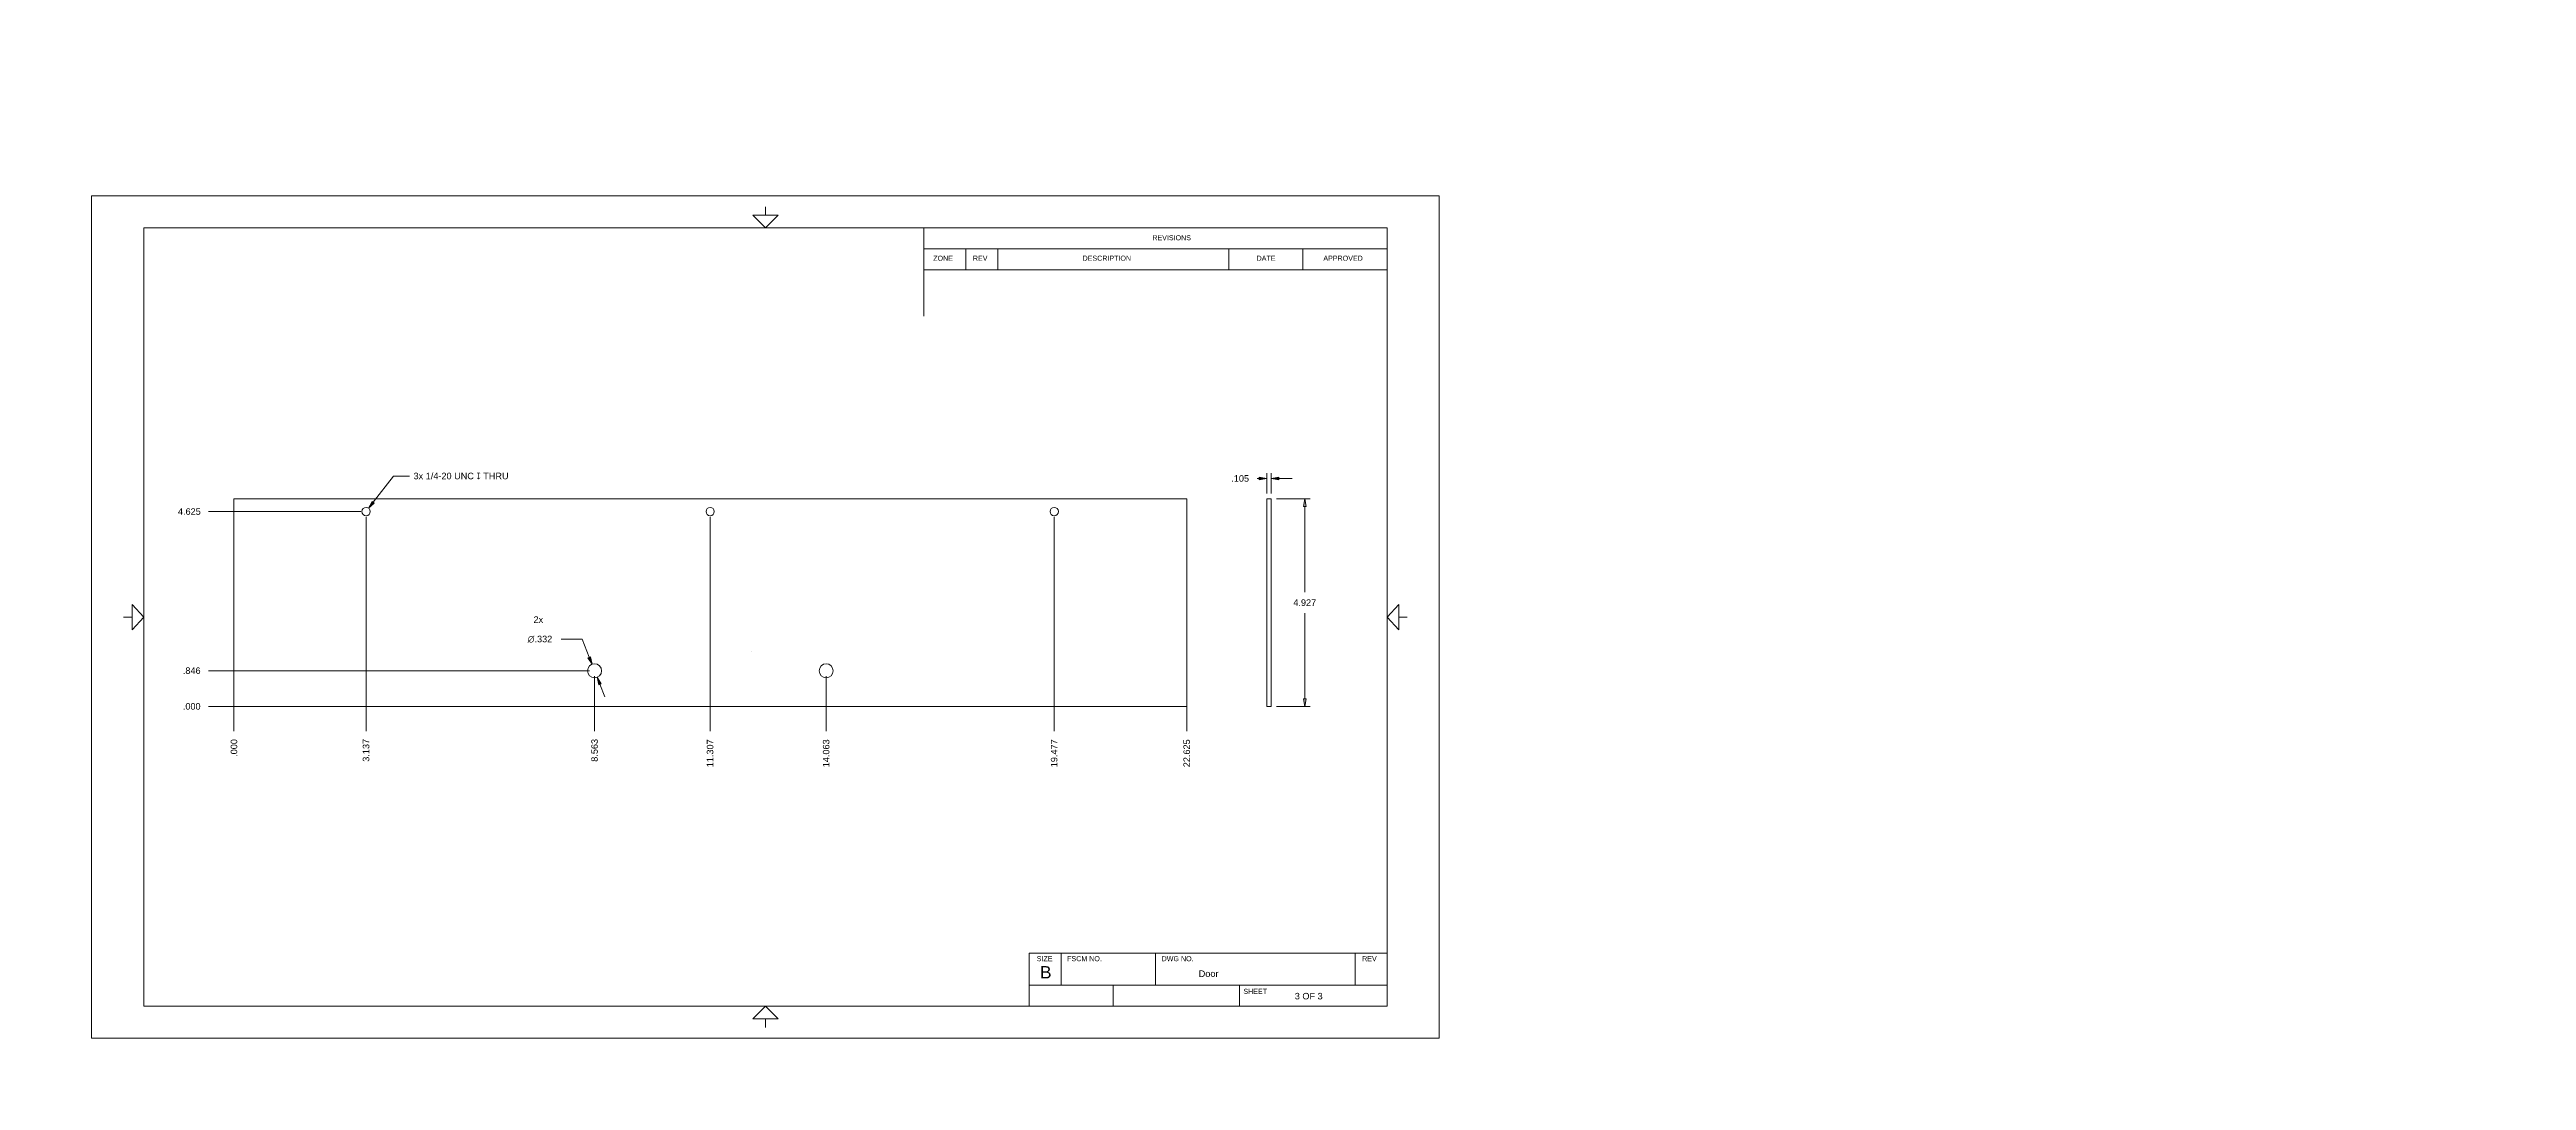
# Model space of a CAD drawing. Header units: inches. Extents: x 0 to 29.4, y 0 to 12.2.
import ezdxf

# ---------------------------------------------------------------- set-up
doc = ezdxf.new("R2010")
doc.units = ezdxf.units.IN
doc.header["$MEASUREMENT"] = 0
for name, color, linetype, lineweight in [('CONTINUOUS', 7, 'Continuous', 0), ('DIMENSIONS', 7, 'Continuous', 0), ('VISIBLE', 7, 'Continuous', 0)]:
    doc.layers.add(name, color=color, linetype=linetype, lineweight=lineweight)
doc.dimstyles.get("Standard").update_dxf_attribs({"dimtxt": 0.18, "dimasz": 0.18, "dimexe": 0.18, "dimexo": 0.0625, "dimgap": 0.09, "dimtad": 0, "dimtih": 1, "dimtoh": 1, "dimdec": 4, "dimzin": 0, "dimdsep": 46, "dimtxsty": 'Standard', "dimcen": 0.09, "dimadec": 0, "dimazin": 0, "dimtfac": 1, "dimtdec": 4, "dimtofl": 0, "dimtmove": 0, "dimatfit": 3, "dimfxl": 1, "dimtolj": 1, "dimtzin": 0, "dimarcsym": 0})

# ---------------------------------------------------------------- blocks, each defined once
blk = doc.blocks.new('D1')
at = {"layer": 'DIMENSIONS'}
for p, q in [((2.19, 4.377), (2.19, 4.647)), ((2.19, 4.647), (2.19, 4.397)), ((2.19, 4.397), (2.19, 4.147))]:
    blk.add_line(p, q, dxfattribs=at)
at = {"layer": 'DIMENSIONS', "char_height": 0.07755, "attachment_point": 5, "rotation": 90}
for s, insert in [('{\\fArial|b0|i0|c0|p0;.000}{\\fArial|b0|i0|c0|p0;}', (2.19, 3.946)), ('{\\fArial|b0|i0|c0|p0;}', (2.19, 4.085)), ('{\\fArial|b0|i0|c0|p0;}', (2.19, 3.946)), ('{\\fArial|b0|i0|c0|p0;}', (2.19, 3.946)), ('{\\fArial|b0|i0|c0|p0;}', (2.19, 3.807))]:
    blk.add_mtext(s, dxfattribs=dict(at, insert=insert))
blk = doc.blocks.new('D2')
at = {"layer": 'DIMENSIONS'}
for p, q in [((3.758, 6.689), (3.758, 4.647)), ((3.758, 4.647), (3.758, 4.397)), ((3.758, 4.397), (3.758, 4.147))]:
    blk.add_line(p, q, dxfattribs=at)
at = {"layer": 'DIMENSIONS', "char_height": 0.07755, "attachment_point": 5, "rotation": 90}
for s, insert in [('{\\fArial|b0|i0|c0|p0;3.137}{\\fArial|b0|i0|c0|p0;}', (3.758, 3.918)), ('{\\fArial|b0|i0|c0|p0;}', (3.758, 4.085)), ('{\\fArial|b0|i0|c0|p0;}', (3.758, 3.918)), ('{\\fArial|b0|i0|c0|p0;}', (3.758, 3.918)), ('{\\fArial|b0|i0|c0|p0;}', (3.758, 3.751))]:
    blk.add_mtext(s, dxfattribs=dict(at, insert=insert))
blk = doc.blocks.new('D3')
at = {"layer": 'DIMENSIONS'}
for p, q in [((6.471, 4.8), (6.471, 4.647)), ((6.471, 4.647), (6.471, 4.397)), ((6.471, 4.397), (6.471, 4.147))]:
    blk.add_line(p, q, dxfattribs=at)
at = {"layer": 'DIMENSIONS', "char_height": 0.07755, "attachment_point": 5, "rotation": 90}
for s, insert in [('{\\fArial|b0|i0|c0|p0;8.563}{\\fArial|b0|i0|c0|p0;}', (6.471, 3.918)), ('{\\fArial|b0|i0|c0|p0;}', (6.471, 4.085)), ('{\\fArial|b0|i0|c0|p0;}', (6.471, 3.918)), ('{\\fArial|b0|i0|c0|p0;}', (6.471, 3.918)), ('{\\fArial|b0|i0|c0|p0;}', (6.471, 3.751))]:
    blk.add_mtext(s, dxfattribs=dict(at, insert=insert))
blk = doc.blocks.new('D4')
at = {"layer": 'DIMENSIONS'}
for p, q in [((7.843, 6.689), (7.843, 4.647)), ((7.843, 4.647), (7.843, 4.397)), ((7.843, 4.397), (7.843, 4.147))]:
    blk.add_line(p, q, dxfattribs=at)
at = {"layer": 'DIMENSIONS', "char_height": 0.07755, "attachment_point": 5, "rotation": 90}
for s, insert in [('{\\fArial|b0|i0|c0|p0;11.307}{\\fArial|b0|i0|c0|p0;}', (7.843, 3.883)), ('{\\fArial|b0|i0|c0|p0;}', (7.843, 4.085)), ('{\\fArial|b0|i0|c0|p0;}', (7.843, 3.883)), ('{\\fArial|b0|i0|c0|p0;}', (7.843, 3.883)), ('{\\fArial|b0|i0|c0|p0;}', (7.843, 3.682))]:
    blk.add_mtext(s, dxfattribs=dict(at, insert=insert))
blk = doc.blocks.new('D5')
at = {"layer": 'DIMENSIONS'}
for p, q in [((9.221, 4.8), (9.221, 4.647)), ((9.221, 4.647), (9.221, 4.397)), ((9.221, 4.397), (9.221, 4.147))]:
    blk.add_line(p, q, dxfattribs=at)
at = {"layer": 'DIMENSIONS', "char_height": 0.07755, "attachment_point": 5, "rotation": 90}
for s, insert in [('{\\fArial|b0|i0|c0|p0;14.063}{\\fArial|b0|i0|c0|p0;}', (9.221, 3.883)), ('{\\fArial|b0|i0|c0|p0;}', (9.221, 4.085)), ('{\\fArial|b0|i0|c0|p0;}', (9.221, 3.883)), ('{\\fArial|b0|i0|c0|p0;}', (9.221, 3.883)), ('{\\fArial|b0|i0|c0|p0;}', (9.221, 3.682))]:
    blk.add_mtext(s, dxfattribs=dict(at, insert=insert))
blk = doc.blocks.new('D6')
at = {"layer": 'DIMENSIONS'}
for p, q in [((11.928, 6.689), (11.928, 4.647)), ((11.928, 4.647), (11.928, 4.397)), ((11.928, 4.397), (11.928, 4.147))]:
    blk.add_line(p, q, dxfattribs=at)
at = {"layer": 'DIMENSIONS', "char_height": 0.07755, "attachment_point": 5, "rotation": 90}
for s, insert in [('{\\fArial|b0|i0|c0|p0;19.477}{\\fArial|b0|i0|c0|p0;}', (11.928, 3.883)), ('{\\fArial|b0|i0|c0|p0;}', (11.928, 4.085)), ('{\\fArial|b0|i0|c0|p0;}', (11.928, 3.883)), ('{\\fArial|b0|i0|c0|p0;}', (11.928, 3.883)), ('{\\fArial|b0|i0|c0|p0;}', (11.928, 3.682))]:
    blk.add_mtext(s, dxfattribs=dict(at, insert=insert))
blk = doc.blocks.new('D7')
at = {"layer": 'DIMENSIONS'}
for p, q in [((13.502, 4.377), (13.502, 4.647)), ((13.502, 4.647), (13.502, 4.397)), ((13.502, 4.397), (13.502, 4.147))]:
    blk.add_line(p, q, dxfattribs=at)
at = {"layer": 'DIMENSIONS', "char_height": 0.07755, "attachment_point": 5, "rotation": 90}
for s, insert in [('{\\fArial|b0|i0|c0|p0;22.625}{\\fArial|b0|i0|c0|p0;}', (13.502, 3.883)), ('{\\fArial|b0|i0|c0|p0;}', (13.502, 4.085)), ('{\\fArial|b0|i0|c0|p0;}', (13.502, 3.883)), ('{\\fArial|b0|i0|c0|p0;}', (13.502, 3.883)), ('{\\fArial|b0|i0|c0|p0;}', (13.502, 3.682))]:
    blk.add_mtext(s, dxfattribs=dict(at, insert=insert))
blk = doc.blocks.new('D8')
at = {"layer": 'DIMENSIONS'}
for p, q in [((2.139, 4.44), (1.889, 4.44)), ((2.127, 4.44), (2.389, 4.44)), ((2.389, 4.44), (2.139, 4.44))]:
    blk.add_line(p, q, dxfattribs=at)
at = {"layer": 'DIMENSIONS', "char_height": 0.07755, "attachment_point": 5}
for s, insert in [('{\\fArial|b0|i0|c0|p0;}', (1.549, 4.44)), ('{\\fArial|b0|i0|c0|p0;.000}{\\fArial|b0|i0|c0|p0;}', (1.688, 4.44)), ('{\\fArial|b0|i0|c0|p0;}', (1.688, 4.44)), ('{\\fArial|b0|i0|c0|p0;}', (1.688, 4.44)), ('{\\fArial|b0|i0|c0|p0;}', (1.827, 4.44))]:
    blk.add_mtext(s, dxfattribs=dict(at, insert=insert))
blk = doc.blocks.new('D9')
at = {"layer": 'DIMENSIONS'}
for p, q in [((2.139, 4.863), (1.889, 4.863)), ((2.389, 4.863), (2.139, 4.863)), ((6.409, 4.863), (2.389, 4.863))]:
    blk.add_line(p, q, dxfattribs=at)
at = {"layer": 'DIMENSIONS', "char_height": 0.07755, "attachment_point": 5}
for s, insert in [('{\\fArial|b0|i0|c0|p0;}', (1.549, 4.863)), ('{\\fArial|b0|i0|c0|p0;.846}{\\fArial|b0|i0|c0|p0;}', (1.688, 4.863)), ('{\\fArial|b0|i0|c0|p0;}', (1.688, 4.863)), ('{\\fArial|b0|i0|c0|p0;}', (1.688, 4.863)), ('{\\fArial|b0|i0|c0|p0;}', (1.827, 4.863))]:
    blk.add_mtext(s, dxfattribs=dict(at, insert=insert))
blk = doc.blocks.new('D10')
at = {"layer": 'DIMENSIONS'}
for p, q in [((2.139, 6.752), (1.889, 6.752)), ((2.389, 6.752), (2.139, 6.752)), ((3.696, 6.752), (2.389, 6.752))]:
    blk.add_line(p, q, dxfattribs=at)
at = {"layer": 'DIMENSIONS', "char_height": 0.07755, "attachment_point": 5}
for s, insert in [('{\\fArial|b0|i0|c0|p0;4.625}{\\fArial|b0|i0|c0|p0;}', (1.66, 6.752)), ('{\\fArial|b0|i0|c0|p0;}', (1.493, 6.752)), ('{\\fArial|b0|i0|c0|p0;}', (1.66, 6.752)), ('{\\fArial|b0|i0|c0|p0;}', (1.66, 6.752)), ('{\\fArial|b0|i0|c0|p0;}', (1.827, 6.752))]:
    blk.add_mtext(s, dxfattribs=dict(at, insert=insert))
blk = doc.blocks.new('D11')
h = blk.add_hatch(color=7)
h.paths.add_polyline_path([(6.421, 5.029), (6.441, 4.94), (6.393, 5.018)], flags=0)
h.paths.add_polyline_path([(6.521, 4.696), (6.502, 4.785), (6.549, 4.707)], flags=0)
at = {"layer": 'DIMENSIONS'}
for p, q in [((6.073, 5.237), (6.323, 5.237)), ((6.407, 5.024), (6.323, 5.237)), ((8.331, 5.09), (8.331, 5.09)), ((6.535, 4.702), (6.594, 4.553))]:
    blk.add_line(p, q, dxfattribs=at)
for points in [[(6.441, 4.94), (6.393, 5.018), (6.421, 5.029), (6.441, 4.94)], [(8.331, 5.09), (8.331, 5.09), (8.331, 5.09), (8.331, 5.09), (8.331, 5.09)], [(6.502, 4.785), (6.549, 4.707), (6.521, 4.696), (6.502, 4.785)]]:
    blk.add_lwpolyline(points, dxfattribs=at)
at = {"layer": 'DIMENSIONS', "char_height": 0.07755, "attachment_point": 5}
for s, insert in [('{\\fArial|b0|i0|c0|p0;}', (5.636, 5.237)), ('{\\fAlibre Symbols|b0|i0|c0|p0;n}{\\fArial|b0|i0|c0|p0;.332}{\\fArial|b0|i0|c0|p0;}', (5.823, 5.237)), ('{\\fArial|b0|i0|c0|p0;}', (5.823, 5.237)), ('{\\fArial|b0|i0|c0|p0;}', (5.823, 5.237)), ('{\\fArial|b0|i0|c0|p0;}', (6.011, 5.237))]:
    blk.add_mtext(s, dxfattribs=dict(at, insert=insert))
blk = doc.blocks.new('D12')
h = blk.add_hatch(color=7)
h.paths.add_polyline_path([(14.918, 4.53), (14.903, 4.44), (14.888, 4.53)], flags=0)
h.paths.add_polyline_path([(14.888, 6.813), (14.903, 6.903), (14.918, 6.813)], flags=0)
at = {"layer": 'DIMENSIONS'}
for p, q in [((14.567, 6.903), (14.966, 6.903)), ((14.903, 6.813), (14.903, 5.796)), ((14.903, 4.53), (14.903, 5.546)), ((14.567, 4.44), (14.966, 4.44))]:
    blk.add_line(p, q, dxfattribs=at)
for points in [[(14.903, 6.903), (14.918, 6.813), (14.888, 6.813), (14.903, 6.903)], [(14.903, 4.44), (14.888, 4.53), (14.918, 4.53), (14.903, 4.44)]]:
    blk.add_lwpolyline(points, dxfattribs=at)
at = {"layer": 'DIMENSIONS', "char_height": 0.07755, "attachment_point": 5}
for s, insert in [('{\\fArial|b0|i0|c0|p0;}', (14.737, 5.671)), ('{\\fArial|b0|i0|c0|p0;4.927}{\\fArial|b0|i0|c0|p0;}', (14.903, 5.671)), ('{\\fArial|b0|i0|c0|p0;}', (14.903, 5.671)), ('{\\fArial|b0|i0|c0|p0;}', (14.903, 5.671)), ('{\\fArial|b0|i0|c0|p0;}', (15.07, 5.671))]:
    blk.add_mtext(s, dxfattribs=dict(at, insert=insert))
blk = doc.blocks.new('D13')
h = blk.add_hatch(color=7)
h.paths.add_polyline_path([(14.595, 7.13), (14.505, 7.145), (14.595, 7.16)], flags=0)
h.paths.add_polyline_path([(14.362, 7.16), (14.452, 7.145), (14.362, 7.13)], flags=0)
at = {"layer": 'DIMENSIONS'}
for p, q in [((14.338, 7.145), (14.338, 7.145)), ((14.362, 7.145), (14.338, 7.145)), ((14.452, 6.965), (14.452, 7.208)), ((14.505, 6.965), (14.505, 7.208)), ((14.595, 7.145), (14.755, 7.145))]:
    blk.add_line(p, q, dxfattribs=at)
for points in [[(14.452, 7.145), (14.362, 7.13), (14.362, 7.16), (14.452, 7.145)], [(14.505, 7.145), (14.595, 7.16), (14.595, 7.13), (14.505, 7.145)]]:
    blk.add_lwpolyline(points, dxfattribs=at)
at = {"layer": 'DIMENSIONS', "char_height": 0.07755, "attachment_point": 5}
for s, insert in [('{\\fArial|b0|i0|c0|p0;}', (13.997, 7.145)), ('{\\fArial|b0|i0|c0|p0;.105}{\\fArial|b0|i0|c0|p0;}', (14.136, 7.145)), ('{\\fArial|b0|i0|c0|p0;}', (14.136, 7.145)), ('{\\fArial|b0|i0|c0|p0;}', (14.136, 7.145)), ('{\\fArial|b0|i0|c0|p0;}', (14.275, 7.145))]:
    blk.add_mtext(s, dxfattribs=dict(at, insert=insert))
blk = doc.blocks.new('BLOCK10')
at = {"layer": 'CONTINUOUS'}
for p, q in [((16.5, 10.5), (0.5, 10.5)), ((0.5, 10.5), (0.5, 0.5)), ((8.5, 10.37), (8.5, 10.27)), ((16.5, 0.5), (16.5, 10.5)), ((15.88, 10.12), (1.12, 10.12)), ((1.12, 10.12), (1.12, 0.88)), ((10.38, 10.12), (10.38, 9.073)), ((15.88, 0.88), (15.88, 10.12)), ((10.38, 9.87), (15.88, 9.87)), ((10.88, 9.62), (10.88, 9.87)), ((11.26, 9.62), (11.26, 9.87)), ((14, 9.62), (14, 9.87)), ((14.88, 9.62), (14.88, 9.87)), ((10.38, 9.62), (15.88, 9.62)), ((0.88, 5.5), (0.98, 5.5)), ((16.12, 5.5), (16.02, 5.5)), ((11.63, 1.51), (15.88, 1.51)), ((11.63, 0.88), (11.63, 1.51)), ((12.01, 1.13), (12.01, 1.51)), ((13.13, 1.13), (13.13, 1.51)), ((15.5, 1.13), (15.5, 1.51)), ((11.63, 1.13), (15.88, 1.13)), ((12.63, 0.88), (12.63, 1.13)), ((14.13, 0.88), (14.13, 1.13)), ((1.12, 0.88), (15.88, 0.88)), ((8.5, 0.63), (8.5, 0.73)), ((0.5, 0.5), (16.5, 0.5))]:
    blk.add_line(p, q, dxfattribs=at)
for points in [[(8.35, 10.27), (8.65, 10.27), (8.5, 10.12), (8.5, 10.12), (8.35, 10.27)], [(0.98, 5.35), (0.98, 5.65), (1.12, 5.5), (1.12, 5.5), (0.98, 5.35)], [(16.02, 5.35), (16.02, 5.65), (15.88, 5.5), (15.88, 5.5), (16.02, 5.35)], [(8.35, 0.73), (8.65, 0.73), (8.5, 0.88), (8.5, 0.88), (8.35, 0.73)]]:
    blk.add_lwpolyline(points, dxfattribs=at)
for s, insert, char_height, attachment_point in [('{\\fArial|b0|i0|c0|p0;\\C7;REVISIONS}{\\fArial|b0|i0|c0|p0;\\C7;}', (13.093, 10.002), 0.06032, 4), ('{\\fArial|b0|i0|c0|p0;\\C7;ZONE}{\\fArial|b0|i0|c0|p0;\\C7;}', (10.492, 9.759), 0.06032, 4), ('{\\fArial|b0|i0|c0|p0;\\C7;REV}{\\fArial|b0|i0|c0|p0;\\C7;}', (10.963, 9.759), 0.06032, 4), ('{\\fArial|b0|i0|c0|p0;\\C7;DESCRIPTION}{\\fArial|b0|i0|c0|p0;\\C7;}', (12.265, 9.759), 0.06032, 4), ('{\\fArial|b0|i0|c0|p0;\\C7;DATE}{\\fArial|b0|i0|c0|p0;\\C7;}', (14.331, 9.759), 0.06032, 4), ('{\\fArial|b0|i0|c0|p0;\\C7;APPROVED}{\\fArial|b0|i0|c0|p0;\\C7;}', (15.124, 9.759), 0.06032, 4), ('{\\fArial|b0|i0|c0|p0;\\C7;SIZE}{\\fArial|b0|i0|c0|p0;\\C7;}', (11.721, 1.445), 0.06032, 4), ('{\\fArial|b0|i0|c0|p0;\\C7;FSCM NO.}{\\fArial|b0|i0|c0|p0;\\C7;}', (12.082, 1.445), 0.06032, 4), ('{\\fArial|b0|i0|c0|p0;\\C7;DWG NO.}{\\fArial|b0|i0|c0|p0;\\C7;}', (13.204, 1.445), 0.06032, 4), ('{\\fArial|b0|i0|c0|p0;\\C7;REV}{\\fArial|b0|i0|c0|p0;\\C7;}', (15.584, 1.445), 0.06032, 4), ('{\\fArial|b0|i0|c0|p0;\\C7;B}{\\fArial|b0|i0|c0|p0;\\C7;}', (11.76, 1.284), 0.14649, 4), ('{\\fArial|b0|i0|c0|p0;\\C7;Door}{\\fArial|b0|i0|c0|p0;\\C7;}', (13.644, 1.267), 0.07755, 4), ('{\\fArial|b0|i0|c0|p0;\\C7;SHEET}{\\fArial|b0|i0|c0|p0;\\C7;}', (14.174, 1.057), 0.06032, 4), ('{\\fArial|b0|i0|c0|p0;\\C7;3 OF 3}{\\fArial|b0|i0|c0|p0;\\C7;}', (14.95, 1), 0.07755, 5), ('{\\fArial|b0|i0|c0|p0;\\C7;}', (0.444, 0.59), 0.18096, 4)]:
    blk.add_mtext(s, dxfattribs=dict(at, insert=insert, char_height=char_height, attachment_point=attachment_point))

msp = doc.modelspace()

# ---------------------------------------------------------------- hatches: boundary and pattern name
msp.add_hatch(color=7).paths.add_polyline_path([(3.8553, 6.8526), (3.7884, 6.7907), (3.8316, 6.871)], flags=0)

# ---------------------------------------------------------------- linework, layer by layer
at = {"layer": 'CONTINUOUS'}
for p, q in [((3.8435, 6.8618), (4.0852, 7.1737)), ((4.0852, 7.1737), (4.2727, 7.1737)), ((3.8435, 6.8618), (3.8435, 6.8618))]:
    msp.add_line(p, q, dxfattribs=at)
msp.add_lwpolyline([(3.7884, 6.7907), (3.8316, 6.871), (3.8553, 6.8526), (3.7884, 6.7907)], dxfattribs=at)
at = {"layer": 'VISIBLE'}
for p, q in [((2.1898, 4.4397), (2.1898, 6.9029)), ((2.1898, 6.9029), (13.5023, 6.9029)), ((13.5023, 6.9029), (13.5023, 4.4397)), ((14.5048, 6.9029), (14.4523, 6.9029)), ((14.4523, 6.9029), (14.4523, 4.4397)), ((14.5048, 4.4397), (14.5048, 6.9029)), ((13.5023, 4.4397), (2.1898, 4.4397)), ((14.5048, 4.4397), (14.4523, 4.4397))]:
    msp.add_line(p, q, dxfattribs=at)
for centre, radius in [((3.7583, 6.752), 0.049), ((7.8433, 6.752), 0.049), ((11.9283, 6.752), 0.049), ((6.4711, 4.8627), 0.083), ((9.2211, 4.8627), 0.083)]:
    msp.add_circle(centre, radius, dxfattribs=at)

# ---------------------------------------------------------------- block references
at = {"layer": 'CONTINUOUS'}
msp.add_blockref('BLOCK10', (0, 0), dxfattribs=at)

# ---------------------------------------------------------------- texts
for s, insert, char_height, attachment_point in [('{\\fArial|b0|i0|c0|p0;\\C7;3x 1/4-20 UNC }{\\fAlibre Symbols|b0|i0|c0|p0;\\C7;x}{\\fArial|b0|i0|c0|p0;\\C7; THRU}{\\fMicrosoft Sans Serif|b0|i0|c0|p0;\\C7;\\H0.9444444x;}', (4.3219, 7.1737), 0.0775537, 4), ('{\\fArial|b0|i0|c0|p0;\\C7;2x}{\\fArial|b0|i0|c0|p0;\\C7;}', (5.7467, 5.5084), 0.077554, 1)]:
    msp.add_mtext(s, dxfattribs=dict(at, insert=insert, char_height=char_height, attachment_point=attachment_point))

# ---------------------------------------------------------------- dimensions: what is measured, and where the dimension line sits
at = {"layer": 'DIMENSIONS'}
for p1, p2, angle, picture, middle, turn in [((14.5047996569, 6.9029035856), (14.4522996569, 6.9029035856), 180, 'D13', (28.6409527504, 12.2358962595), 180), ((14.5048, 4.4397), (14.5048, 6.9029), 90, 'D12', (29.408, 10.7617), 90)]:
    dim = msp.add_linear_dim(base=(0, 0), p1=p1, p2=p2, angle=angle, dimstyle='Standard', override={"dimtxt": 0.098408, "dimtad": 0, "dimdec": 3, "dimzin": 0, "dimse1": 0, "dimse2": 0, "dimsd1": 0, "dimsd2": 0, "dimadec": 3, "dimazin": 0, "dimtol": 0, "dimlim": 0, "dimtp": 0, "dimtm": 0, "dimtdec": 3}, dxfattribs=at)
    dim.commit()
    dim.dimension.update_dxf_attribs({"geometry": picture, "text_midpoint": middle, "text_rotation": turn})
for feature_location, offset, origin, picture, middle, turn in [((3.7583, 6.752), (6.2324, 5.0904), (2.1898, 4.4397), 'D10', (9.9907, 11.8424), 360), ((6.4711, 4.8627), (3.5474, 5.0904), (2.1898, 4.4397), 'D9', (10.0185, 9.9531), 360), ((2.1898348801, 4.4396535856), (7.8286555294, 5.0904035856), (2.1898348801, 4.4396535856), 'D8', (10.0184904094, 9.5300571712), 360), ((2.1898348801, 4.4396535856), (8.3305848801, 4.5966907836), (2.1898348801, 4.4396535856), 'D1', (10.5204197602, 9.0363443692), 90), ((3.7583, 6.752), (8.3306, 2.2566), (2.1898, 4.4397), 'D2', (12.0889, 9.0086), 90), ((6.4711, 4.8627), (8.3306, 4.1459), (2.1898, 4.4397), 'D3', (14.8017, 9.0086), 90), ((7.8433, 6.752), (8.3306, 2.2219), (2.1898, 4.4397), 'D4', (16.1739, 8.9738), 90), ((9.2211, 4.8627), (8.3306, 4.1112), (2.1898, 4.4397), 'D5', (17.5517, 8.9738), 90), ((11.9283, 6.752), (8.3306, 2.2219), (2.1898, 4.4397), 'D6', (20.2589, 8.9738), 90), ((13.5023348801, 4.4396535856), (8.3305848801, 4.5341909488), (2.1898348801, 4.4396535856), 'D7', (21.8329197602, 8.9738445344), 90)]:
    dim = msp.add_ordinate_dim(feature_location=feature_location, offset=offset, dtype=0, origin=origin, dimstyle='Standard', override={"dimtxt": 0.098408, "dimtad": 0, "dimdec": 3, "dimzin": 0, "dimse1": 0, "dimse2": 0, "dimsd1": 0, "dimsd2": 0, "dimadec": 3, "dimazin": 0, "dimtol": 0, "dimlim": 0, "dimtp": 0, "dimtm": 0, "dimtdec": 3}, dxfattribs=at)
    dim.commit()
    dim.dimension.update_dxf_attribs({"geometry": picture, "text_midpoint": middle, "text_rotation": turn})
dim = msp.add_diameter_dim_2p(p1=(6.5023, 4.7858), p2=(6.4398, 4.9396), dimstyle='Standard', override={"dimtxt": 0.098408, "dimtad": 0, "dimdec": 3, "dimzin": 0, "dimse1": 0, "dimse2": 0, "dimsd1": 0, "dimsd2": 0, "dimadec": 3, "dimazin": 0, "dimtol": 0, "dimlim": 0, "dimtp": 0, "dimtm": 0, "dimtdec": 3}, dxfattribs=at)
dim.commit()
dim.dimension.update_dxf_attribs({"geometry": 'D11', "text_midpoint": (14.1536, 10.3272)})

doc.saveas('drawing.dxf')
